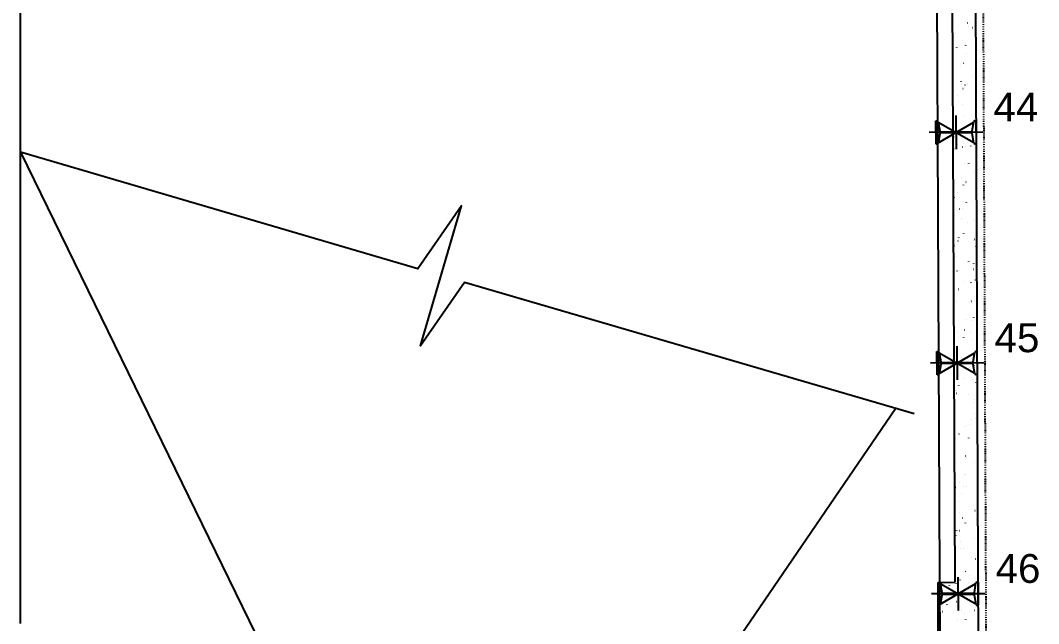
# Model space of a CAD drawing. Header units: millimetres. Extents: x 4424 to 9312, y 4538 to 9372.
# Drawn here: x 7671 to 8333, y 6217 to 6609 of the extents above; entities that cross this region are included whole.
import ezdxf

# ---------------------------------------------------------------- set-up
doc = ezdxf.new("R2010")
doc.units = ezdxf.units.MM
doc.linetypes.add('ESTILO_TQS_0003', pattern=[1.5, 0.5, -0.4, 0.1, -0.5])
for name, color, linetype in [('1', 4, 'Continuous'), ('19', 5, 'Continuous'), ('24', 5, 'ESTILO_TQS_0003'), ('241', 12, 'Continuous'), ('49', 20, 'Continuous'), ('51', 6, 'Continuous'), ('52', 21, 'Continuous')]:
    doc.layers.add(name, color=color, linetype=linetype)
doc.styles.get("Standard").update_dxf_attribs({"font": 'arial.ttf'})

# ---------------------------------------------------------------- blocks, each defined once
blk = doc.blocks.new('_H9EFD498501-003')
for p, q in [((3970.295702, 1853.492688), (3970.341359, 1853.552189)), ((3958.489513, 1852.181449), (3958.489513, 1852.181449)), ((3958.489513, 1852.181449), (3958.489513, 1852.181449)), ((3958.489513, 1852.181449), (3958.489513, 1852.181449)), ((3965.968188, 1852.147654), (3965.977978, 1852.222012)), ((3977.128713, 1846.880855), (3977.138502, 1846.955213)), ((3960.296796, 1840.461859), (3960.342453, 1840.52136)), ((3964.040678, 1845.340982), (3964.086335, 1845.400483)), ((3964.3774, 1840.06442), (3964.38719, 1840.138778)), ((3970.575372, 1841.970262), (3970.648594, 1841.986495)), ((3958.54744, 1839.303733), (3958.54744, 1839.303733)), ((3958.54744, 1839.303733), (3958.54744, 1839.303733)), ((3958.552456, 1838.188592), (3958.552456, 1838.188592)), ((3958.552456, 1838.188592), (3958.552456, 1838.188592)), ((3958.552456, 1838.188592), (3958.552456, 1838.188592)), ((3958.565721, 1835.239633), (3958.565721, 1835.239633)), ((3958.565721, 1835.239633), (3958.565721, 1835.239633)), ((3961.453015, 1835.365695), (3961.527943, 1835.368967)), ((3971.568378, 1835.807342), (3971.643307, 1835.810613)), ((3973.441593, 1835.889128), (3973.516522, 1835.892399)), ((3975.464504, 1834.239933), (3975.474293, 1834.314291)), ((3982.28317, 1836.27516), (3982.358099, 1836.278431)), ((3982.866836, 1838.250019), (3982.912494, 1838.309521)), ((3971.29737, 1829.239767), (3971.370592, 1829.256)), ((3974.95848, 1830.051416), (3975.031702, 1830.067649)), ((3976.611813, 1830.098314), (3976.65747, 1830.157815))]:
    blk.add_line(p, q)
blk = doc.blocks.new('_H9EFD498501-004')
for p, q in [((3967.845733, 2217.623366), (3967.845733, 2217.623366)), ((3967.845733, 2217.623366), (3967.845733, 2217.623366)), ((3967.845733, 2217.623366), (3967.845733, 2217.623366)), ((3977.735332, 2218.055156), (3977.810261, 2218.058427)), ((3979.608548, 2218.136942), (3979.683476, 2218.140213)), ((3967.856663, 2215.193711), (3967.856663, 2215.193711)), ((3967.856663, 2215.193711), (3967.856663, 2215.193711)), ((3971.970213, 2216.105664), (3972.043436, 2216.121896)), ((3978.296413, 2215.908018), (3978.306203, 2215.982376)), ((3980.764078, 2215.017927), (3980.809735, 2215.077428)), ((3974.509055, 2206.866221), (3974.554712, 2206.925723)), ((3976.353321, 2204.186817), (3976.426543, 2204.20305)), ((3967.91459, 2202.315996), (3967.91459, 2202.315996)), ((3967.91459, 2202.315996), (3967.91459, 2202.315996)), ((3967.91459, 2202.315996), (3967.91459, 2202.315996)), ((3967.932674, 2198.295715), (3967.932674, 2198.295715)), ((3967.932674, 2198.295715), (3967.932674, 2198.295715)), ((3967.936149, 2197.523179), (3967.936149, 2197.523179)), ((3968.320731, 2197.539971), (3968.39566, 2197.543242)), ((3968.368174, 2198.86327), (3968.413831, 2198.922771)), ((3970.765172, 2201.987098), (3970.810829, 2202.0466)), ((3972.692211, 2203.375169), (3972.765433, 2203.391402)), ((3976.632204, 2203.267096), (3976.641994, 2203.341454)), ((3977.162308, 2197.926002), (3977.237237, 2197.929274)), ((3975.144206, 2191.964625), (3975.153995, 2192.038983)), ((3967.972517, 2189.43828), (3967.972517, 2189.43828)), ((3967.972517, 2189.43828), (3967.972517, 2189.43828)), ((3973.048097, 2190.563509), (3973.12132, 2190.579742)), ((3973.553418, 2179.88139), (3973.563207, 2179.955749)), ((3973.770095, 2177.833015), (3973.843317, 2177.849248)), ((3975.989855, 2177.770677), (3976.064784, 2177.773949)), ((3977.431205, 2178.644663), (3977.504427, 2178.660896)), ((3977.863071, 2177.852463), (3977.937999, 2177.855735)), ((3980.939308, 2183.620601), (3980.984965, 2183.680103)), ((3968.026564, 2177.422992), (3968.026564, 2177.422992)), ((3968.026564, 2177.422992), (3968.026564, 2177.422992)), ((3968.026564, 2177.422992), (3968.026564, 2177.422992)), ((3968.030444, 2176.560565), (3968.030444, 2176.560565)), ((3968.030444, 2176.560565), (3968.030444, 2176.560565)), ((3968.030444, 2176.560565), (3968.030444, 2176.560565)), ((3974.684285, 2175.468896), (3974.729942, 2175.528397)), ((3968.074105, 2166.854342), (3968.074105, 2166.854342)), ((3968.074105, 2166.854342), (3968.074105, 2166.854342)), ((3968.543404, 2167.465944), (3968.589061, 2167.525445)), ((3970.940402, 2170.589773), (3970.986059, 2170.649274)), ((3971.889209, 2167.240468), (3971.898998, 2167.314827)), ((3974.125982, 2165.021355), (3974.199204, 2165.037588)), ((3968.088371, 2163.682849), (3968.088371, 2163.682849)), ((3968.088371, 2163.682849), (3968.088371, 2163.682849)), ((3968.11698, 2157.322805), (3968.11698, 2157.322805)), ((3968.11698, 2157.322805), (3968.11698, 2157.322805)), ((3970.40121, 2155.937997), (3970.411, 2156.012355)), ((3974.847979, 2152.29086), (3974.921201, 2152.307093)), ((3975.416831, 2157.641524), (3975.49176, 2157.644795)), ((3978.509089, 2153.102509), (3978.582311, 2153.118742)), ((3981.114538, 2152.223276), (3981.160195, 2152.282777)), ((3968.146298, 2150.805133), (3968.146298, 2150.805133)), ((3968.146298, 2150.805133), (3968.146298, 2150.805133)), ((3968.146298, 2150.805133), (3968.146298, 2150.805133)), ((3981.561735, 2150.671198), (3981.571524, 2150.745556)), ((3968.198471, 2139.206533), (3968.198471, 2139.206533)), ((3968.198471, 2139.206533), (3968.198471, 2139.206533)), ((3968.204225, 2137.927418), (3968.204225, 2137.927418)), ((3968.204225, 2137.927418), (3968.204225, 2137.927418)), ((3968.810422, 2143.854763), (3968.820212, 2143.929121)), ((3971.115632, 2139.192447), (3971.161289, 2139.251949)), ((3974.859514, 2144.07157), (3974.905171, 2144.131072)), ((3975.203866, 2139.479201), (3975.277088, 2139.495434)), ((3979.897526, 2138.030276), (3979.907315, 2138.104634)), ((3968.207395, 2137.222618), (3968.207395, 2137.222618)), ((3968.207395, 2137.222618), (3968.207395, 2137.222618)), ((3968.207395, 2137.222618), (3968.207395, 2137.222618)), ((3968.215536, 2135.412968), (3968.215536, 2135.412968)), ((3968.215536, 2135.412968), (3968.215536, 2135.412968)), ((3968.718633, 2136.068618), (3968.764291, 2136.12812)), ((3974.244378, 2137.486199), (3974.319307, 2137.48947)), ((3976.117594, 2137.567985), (3976.192522, 2137.571256)), ((3968.262152, 2125.049702), (3968.262152, 2125.049702)), ((3968.262152, 2125.049702), (3968.262152, 2125.049702)), ((3968.262152, 2125.049702), (3968.262152, 2125.049702)), ((3975.925863, 2126.748706), (3975.999086, 2126.764939)), ((3978.409527, 2126.727805), (3978.419317, 2126.802163)), ((3979.586973, 2127.560355), (3979.660196, 2127.576588)), ((3981.289768, 2120.82595), (3981.335425, 2120.885452)), ((3968.297811, 2117.122431), (3968.297811, 2117.122431)), ((3968.297811, 2117.122431), (3968.297811, 2117.122431)), ((3968.320079, 2112.171987), (3968.320079, 2112.171987)), ((3968.320079, 2112.171987), (3968.320079, 2112.171987)), ((3973.671354, 2117.357045), (3973.746283, 2117.360317)), ((3975.034744, 2112.674244), (3975.080401, 2112.733746)), ((3976.28175, 2113.937047), (3976.354972, 2113.95328)), ((3976.818739, 2114.64457), (3976.828529, 2114.718929)), ((3971.290861, 2107.795121), (3971.336519, 2107.854623)), ((3968.356966, 2103.971595), (3968.356966, 2103.971595)), ((3968.356966, 2103.971595), (3968.356966, 2103.971595)), ((3968.378006, 2099.294271), (3968.378006, 2099.294271)), ((3968.378006, 2099.294271), (3968.378006, 2099.294271)), ((3968.378006, 2099.294271), (3968.378006, 2099.294271)), ((3968.893863, 2104.671293), (3968.93952, 2104.730794)), ((3975.15453, 2102.003648), (3975.16432, 2102.078007)), ((3977.003748, 2101.206552), (3977.07697, 2101.222785)), ((3980.664858, 2102.018201), (3980.73808, 2102.034434)), ((3968.388226, 2097.022244), (3968.388226, 2097.022244)), ((3968.388226, 2097.022244), (3968.388226, 2097.022244)), ((3968.388226, 2097.022244), (3968.388226, 2097.022244)), ((3972.498901, 2097.20172), (3972.57383, 2097.204991)), ((3974.372116, 2097.283506), (3974.447045, 2097.286778)), ((3983.213693, 2097.669538), (3983.288622, 2097.672809)), ((3968.435933, 2086.416556), (3968.435933, 2086.416556)), ((3968.435933, 2086.416556), (3968.435933, 2086.416556)), ((3973.666532, 2090.701177), (3973.676321, 2090.775535)), ((3977.359634, 2088.394892), (3977.432856, 2088.411125)), ((3981.464998, 2089.428624), (3981.510655, 2089.488126)), ((3972.075744, 2078.617943), (3972.085533, 2078.692301)), ((3975.209974, 2081.276919), (3975.255631, 2081.33642)), ((3968.478642, 2076.922057), (3968.478642, 2076.922057)), ((3968.478642, 2076.922057), (3968.478642, 2076.922057)), ((3968.49386, 2073.53884), (3968.49386, 2073.53884)), ((3968.49386, 2073.53884), (3968.49386, 2073.53884)), ((3968.49386, 2073.53884), (3968.49386, 2073.53884)), ((3968.498397, 2072.530222), (3968.498397, 2072.530222)), ((3968.498397, 2072.530222), (3968.498397, 2072.530222)), ((3969.069093, 2073.273967), (3969.11475, 2073.333468)), ((3971.466091, 2076.397796), (3971.511748, 2076.457297)), ((3971.925877, 2077.072567), (3972.000806, 2077.075838)), ((3978.081632, 2075.664398), (3978.154854, 2075.680631)), ((3981.742742, 2076.476046), (3981.815964, 2076.492279)), ((3982.04124, 2077.514213), (3982.116169, 2077.517484)), ((3983.162847, 2072.793456), (3983.172637, 2072.867814)), ((3970.411535, 2065.977021), (3970.421324, 2066.051379)), ((3968.551787, 2060.661124), (3968.551787, 2060.661124)), ((3968.551787, 2060.661124), (3968.551787, 2060.661124)), ((3978.437518, 2062.852738), (3978.51074, 2062.868971)), ((3981.674849, 2061.490984), (3981.684638, 2061.565343)), ((3968.569057, 2056.82187), (3968.569057, 2056.82187)), ((3968.569057, 2056.82187), (3968.569057, 2056.82187)), ((3968.569057, 2056.82187), (3968.569057, 2056.82187)), ((3968.590109, 2052.141916), (3968.590109, 2052.141916)), ((3968.590109, 2052.141916), (3968.590109, 2052.141916)), ((3968.590109, 2052.141916), (3968.590109, 2052.141916)), ((3968.923536, 2054.674549), (3968.933326, 2054.748908)), ((3970.753424, 2056.917242), (3970.828353, 2056.920513)), ((3972.626639, 2056.999028), (3972.701568, 2057.002299)), ((3981.468216, 2057.385059), (3981.543145, 2057.388331)), ((3981.640228, 2058.031299), (3981.685885, 2058.0908)), ((3968.609714, 2047.783409), (3968.609714, 2047.783409)), ((3968.609714, 2047.783409), (3968.609714, 2047.783409)), ((3968.609714, 2047.783409), (3968.609714, 2047.783409)), ((3975.385204, 2049.879593), (3975.430861, 2049.939095)), ((3979.159516, 2050.122244), (3979.232738, 2050.138477)), ((3980.084061, 2049.40775), (3980.09385, 2049.482109)), ((3982.820626, 2050.933892), (3982.893848, 2050.950125)), ((3968.639828, 2041.088848), (3968.639828, 2041.088848)), ((3968.639828, 2041.088848), (3968.639828, 2041.088848)), ((3969.244323, 2041.876641), (3969.28998, 2041.936143)), ((3971.641321, 2045.00047), (3971.686978, 2045.059972)), ((3968.659473, 2036.721683), (3968.659473, 2036.721683)), ((3968.659473, 2036.721683), (3968.659473, 2036.721683)), ((3968.667641, 2034.905693), (3968.667641, 2034.905693)), ((3968.667641, 2034.905693), (3968.667641, 2034.905693)), ((3970.1804, 2036.788088), (3970.255329, 2036.79136)), ((3978.419852, 2036.766828), (3978.429641, 2036.841187)), ((3979.515402, 2037.310584), (3979.588625, 2037.326817)), ((3980.295763, 2037.229734), (3980.370692, 2037.233006)), ((3982.168979, 2037.311521), (3982.243907, 2037.314792)), ((3976.931853, 2025.464357), (3976.941643, 2025.538715)), ((3981.815457, 2026.633973), (3981.861114, 2026.693475)), ((3968.725568, 2022.027978), (3968.725568, 2022.027978)), ((3968.725568, 2022.027978), (3968.725568, 2022.027978)), ((3968.725568, 2022.027978), (3968.725568, 2022.027978)), ((3980.2374, 2024.580089), (3980.310622, 2024.596322)), ((3968.749888, 2016.621496), (3968.749888, 2016.621496)), ((3968.749888, 2016.621496), (3968.749888, 2016.621496)), ((3968.749888, 2016.621496), (3968.749888, 2016.621496)), ((3969.007947, 2016.632763), (3969.082876, 2016.636034)), ((3970.881162, 2016.714549), (3970.956091, 2016.717821)), ((3971.816551, 2013.603144), (3971.862208, 2013.662646)), ((3975.341065, 2013.381123), (3975.350855, 2013.455481)), ((3975.560434, 2018.482268), (3975.606091, 2018.541769)), ((3979.722739, 2017.100581), (3979.797668, 2017.103852)), ((3968.781259, 2009.647475), (3968.781259, 2009.647475)), ((3968.781259, 2009.647475), (3968.781259, 2009.647475)), ((3968.783495, 2009.150262), (3968.783495, 2009.150262)), ((3968.783495, 2009.150262), (3968.783495, 2009.150262)), ((3969.419553, 2010.479316), (3969.46521, 2010.538817)), ((3980.593287, 2011.76843), (3980.666509, 2011.784663)), ((3973.676856, 2000.740201), (3973.686646, 2000.814559)), ((3981.315284, 1999.037935), (3981.388506, 1999.054168)), ((3968.840304, 1996.521309), (3968.840304, 1996.521309)), ((3968.840304, 1996.521309), (3968.840304, 1996.521309)), ((3968.840304, 1996.521309), (3968.840304, 1996.521309)), ((3968.841423, 1996.272547), (3968.841423, 1996.272547)), ((3968.841423, 1996.272547), (3968.841423, 1996.272547)), ((3968.841423, 1996.272547), (3968.841423, 1996.272547)), ((3978.550286, 1996.945256), (3978.625215, 1996.948527)), ((3980.423502, 1997.027042), (3980.49843, 1997.030314)), ((3981.990687, 1995.236647), (3982.036344, 1995.296149)), ((3972.188858, 1989.437729), (3972.198647, 1989.512088)), ((3975.735664, 1987.084942), (3975.781321, 1987.144443)), ((3981.671171, 1986.226276), (3981.744393, 1986.242509)), ((3968.89935, 1983.394831), (3968.89935, 1983.394831)), ((3968.89935, 1983.394831), (3968.89935, 1983.394831)), ((3969.594783, 1979.08199), (3969.64044, 1979.141492)), ((3971.991781, 1982.205819), (3972.037438, 1982.26532)), ((3983.349382, 1984.17093), (3983.359172, 1984.245289)), ((3968.92269, 1978.206102), (3968.92269, 1978.206102)), ((3968.92269, 1978.206102), (3968.92269, 1978.206102)), ((3968.930719, 1976.421122), (3968.930719, 1976.421122)), ((3969.135685, 1976.430071), (3969.210614, 1976.433342)), ((3970.59807, 1977.354495), (3970.607859, 1977.428853)), ((3977.977262, 1976.816102), (3978.052191, 1976.819374)), ((3982.393168, 1973.495781), (3982.46639, 1973.512014)), ((3968.957277, 1970.517115), (3968.957277, 1970.517115)), ((3968.957277, 1970.517115), (3968.957277, 1970.517115)), ((3968.957277, 1970.517115), (3968.957277, 1970.517115)), ((3981.685173, 1971.530008), (3981.694963, 1971.604367)), ((3968.981746, 1965.077299), (3968.981746, 1965.077299)), ((3968.981746, 1965.077299), (3968.981746, 1965.077299)), ((3980.197175, 1960.227537), (3980.206964, 1960.301895)), ((3982.165917, 1963.839322), (3982.211574, 1963.898823)), ((3982.749055, 1960.684121), (3982.822277, 1960.700354)), ((3969.015204, 1957.6394), (3969.015204, 1957.6394)), ((3969.021135, 1956.320935), (3969.021135, 1956.320935)), ((3969.021135, 1956.320935), (3969.021135, 1956.320935)), ((3969.021135, 1956.320935), (3969.021135, 1956.320935)), ((3969.569059, 1957.762187), (3969.642281, 1957.77842)), ((3975.910893, 1955.687616), (3975.95655, 1955.747118)), ((3976.804809, 1956.660777), (3976.879738, 1956.664049)), ((3978.678025, 1956.742564), (3978.752953, 1956.745835)), ((3969.064121, 1946.764728), (3969.064121, 1946.764728)), ((3969.064121, 1946.764728), (3969.064121, 1946.764728)), ((3969.770012, 1947.684664), (3969.81567, 1947.744166)), ((3972.167011, 1950.808493), (3972.212668, 1950.867995)), ((3978.606387, 1948.144303), (3978.616176, 1948.218661)), ((3983.471052, 1947.953627), (3983.544275, 1947.96986)), ((3969.073131, 1944.761684), (3969.073131, 1944.761684)), ((3969.073131, 1944.761684), (3969.073131, 1944.761684)), ((3969.073131, 1944.761684), (3969.073131, 1944.761684)), ((3969.11155, 1936.220748), (3969.11155, 1936.220748)), ((3969.11155, 1936.220748), (3969.11155, 1936.220748)), ((3976.231785, 1936.531624), (3976.306714, 1936.534895)), ((3976.942178, 1935.503381), (3976.951967, 1935.577739)), ((3983.826939, 1935.141967), (3983.900161, 1935.1582)), ((3969.131058, 1931.883969), (3969.131058, 1931.883969)), ((3970.646943, 1932.220032), (3970.720165, 1932.236265)), ((3982.341147, 1932.441996), (3982.386804, 1932.501498)), ((3972.34224, 1919.411168), (3972.387898, 1919.470669)), ((3975.454179, 1924.200909), (3975.463969, 1924.275268)), ((3976.086123, 1924.290291), (3976.13178, 1924.349792)), ((3969.188985, 1919.006253), (3969.188985, 1919.006253)), ((3969.188985, 1919.006253), (3969.188985, 1919.006253)), ((3969.188985, 1919.006253), (3969.188985, 1919.006253)), ((3969.201965, 1916.120561), (3969.201965, 1916.120561)), ((3969.201965, 1916.120561), (3969.201965, 1916.120561)), ((3969.201965, 1916.120561), (3969.201965, 1916.120561)), ((3969.205551, 1915.323355), (3969.205551, 1915.323355)), ((3969.205551, 1915.323355), (3969.205551, 1915.323355)), ((3969.945242, 1916.287339), (3969.990899, 1916.34684)), ((3975.059332, 1916.376299), (3975.134261, 1916.37957)), ((3976.932548, 1916.458085), (3977.007476, 1916.461357)), ((3971.724827, 1906.677878), (3971.798049, 1906.694111)), ((3973.863391, 1912.117675), (3973.873181, 1912.192033)), ((3969.246912, 1906.128538), (3969.246912, 1906.128538)), ((3982.516377, 1901.044671), (3982.562034, 1901.104172)), ((3969.292381, 1896.020374), (3969.292381, 1896.020374)), ((3969.292381, 1896.020374), (3969.292381, 1896.020374)), ((3969.304839, 1893.250822), (3969.304839, 1893.250822)), ((3969.304839, 1893.250822), (3969.304839, 1893.250822)), ((3969.304839, 1893.250822), (3969.304839, 1893.250822)), ((3972.199182, 1899.476753), (3972.208972, 1899.551111)), ((3974.486308, 1896.247145), (3974.561237, 1896.250417)), ((3983.462496, 1894.990717), (3983.472286, 1895.065075)), ((3970.711184, 1888.174281), (3970.720973, 1888.24864)), ((3972.51747, 1888.013842), (3972.563127, 1888.073343)), ((3976.261353, 1892.892965), (3976.30701, 1892.952466)), ((3969.346982, 1883.881982), (3969.346982, 1883.881982)), ((3969.346982, 1883.881982), (3969.346982, 1883.881982)), ((3969.362766, 1880.373107), (3969.362766, 1880.373107)), ((3970.120472, 1884.890013), (3970.166129, 1884.949515)), ((3972.802711, 1881.135724), (3972.875933, 1881.151957)), ((3981.871708, 1882.907483), (3981.881498, 1882.981841)), ((3969.373384, 1878.012682), (3969.373384, 1878.012682)), ((3969.373384, 1878.012682), (3969.373384, 1878.012682)), ((3969.373384, 1878.012682), (3969.373384, 1878.012682)), ((3969.382796, 1875.920186), (3969.382796, 1875.920186)), ((3969.382796, 1875.920186), (3969.382796, 1875.920186)), ((3969.382796, 1875.920186), (3969.382796, 1875.920186)), ((3973.313855, 1876.09182), (3973.388784, 1876.095092)), ((3975.187071, 1876.173607), (3975.261999, 1876.176878)), ((3984.028647, 1876.559638), (3984.103576, 1876.56291)), ((3969.420693, 1867.495391), (3969.420693, 1867.495391)), ((3969.420693, 1867.495391), (3969.420693, 1867.495391)), ((3969.497488, 1867.512416), (3969.57071, 1867.528649)), ((3980.2075, 1870.266561), (3980.217289, 1870.340919)), ((3982.691607, 1869.647345), (3982.737264, 1869.706846)), ((3976.436583, 1861.495639), (3976.48224, 1861.555141)), ((3969.473212, 1855.819999), (3969.473212, 1855.819999)), ((3969.473212, 1855.819999), (3969.473212, 1855.819999)), ((3969.47862, 1854.617675), (3969.47862, 1854.617675)), ((3969.47862, 1854.617675), (3969.47862, 1854.617675)), ((3969.47862, 1854.617675), (3969.47862, 1854.617675)), ((3970.219485, 1854.781921), (3970.292708, 1854.798154)), ((3971.006245, 1854.418685), (3971.006245, 1854.418685)), ((3971.006245, 1854.418685), (3971.006245, 1854.418685)), ((3971.006245, 1854.418685), (3971.006245, 1854.418685)), ((3972.6927, 1856.616516), (3972.738357, 1856.676018)), ((3972.740831, 1855.962667), (3972.81576, 1855.965938)), ((3973.880595, 1855.59357), (3973.953818, 1855.609803)), ((3978.125303, 1854.450709), (3978.125303, 1854.450709)), ((3978.125303, 1854.450709), (3978.125303, 1854.450709)), ((3978.125303, 1854.450709), (3978.125303, 1854.450709)), ((3978.719501, 1858.964089), (3978.72929, 1859.038447)), ((3982.856194, 1856.404313), (3982.931123, 1856.407585))]:
    blk.add_line(p, q)

msp = doc.modelspace()

# ---------------------------------------------------------------- linework, layer by layer
msp.add_lwpolyline([(8252.13, 6353.44), (7959.81, 6438.75), (7931.31, 6397.61), (7957.92, 6488.77), (7929.42, 6447.62), (7671.13, 6523.59)])
at = {"layer": '1'}
for points in [[(7671.13, 6397.02), (7671.13, 6666.02)], [(7671.13, 6222.27), (7671.13, 6397.02)], [(7671.13, 6217.06), (7671.13, 6222.27)]]:
    msp.add_lwpolyline(points, dxfattribs=at)
at = {"layer": '24'}
msp.add_line((8288.98, 8385.82), (8306.14, 4571.68), dxfattribs=at)
at = {"layer": '241'}
for p, q in [((7671.13, 6523.59), (8240.39, 5357.25)), ((7671.13, 5523.83), (8239.89, 6357.01))]:
    msp.add_line(p, q, dxfattribs=at)
at = {"layer": '49'}
for p, q in [((8281.52, 8932.58), (8301.11, 4576.65)), ((8266.59, 8917.6), (8278.61, 6243.93)), ((8256.63, 8907.6), (8273.88, 5072.38)), ((8267.61, 6243.88), (8278.61, 6243.93)), ((8269.4, 5846.88), (8267.61, 6243.88))]:
    msp.add_line(p, q, dxfattribs=at)
at = {"layer": '51'}
for p, q in [((8279.25, 6547.35), (8279.35, 6525.53)), ((8266.33, 6528.88), (8266.26, 6543.88)), ((8266.26, 6543.88), (8267.02, 6543.88)), ((8267.63, 6543.4), (8268.72, 6537.27)), ((8267.69, 6543.03), (8290.9, 6529.85)), ((8267.75, 6529.74), (8290.84, 6543.13)), ((8289.87, 6537.36), (8290.9, 6543.51)), ((8291.51, 6543.99), (8292.26, 6544)), ((8292.26, 6544), (8292.33, 6529)), ((8296.65, 6536.51), (8261.95, 6536.36)), ((8268.73, 6535.51), (8267.69, 6529.37)), ((8269.33, 6536.79), (8289.26, 6536.88)), ((8289.26, 6536.09), (8269.33, 6536)), ((8290.97, 6529.47), (8289.87, 6535.61)), ((8267.09, 6528.88), (8266.33, 6528.88)), ((8292.33, 6529), (8291.58, 6528.99)), ((8267.01, 6378.88), (8266.94, 6393.88)), ((8266.94, 6393.88), (8267.69, 6393.88)), ((8279.92, 6397.35), (8280.02, 6375.53)), ((8292.18, 6393.99), (8292.94, 6394)), ((8292.94, 6394), (8293.01, 6379)), ((8268.3, 6393.4), (8269.4, 6387.27)), ((8268.37, 6393.03), (8291.57, 6379.85)), ((8268.43, 6379.74), (8291.51, 6393.13)), ((8290.54, 6387.36), (8291.58, 6393.51)), ((8297.32, 6386.51), (8262.62, 6386.36)), ((8269.4, 6385.51), (8268.37, 6379.37)), ((8270, 6386.79), (8289.93, 6386.88)), ((8289.94, 6386.09), (8270.01, 6386)), ((8291.64, 6379.47), (8290.55, 6385.61)), ((8267.76, 6378.88), (8267.01, 6378.88)), ((8293.01, 6379), (8292.25, 6378.99)), ((8267.68, 6228.88), (8267.61, 6243.88)), ((8267.61, 6243.88), (8268.37, 6243.88)), ((8268.98, 6243.4), (8270.07, 6237.27)), ((8269.04, 6243.03), (8292.25, 6229.85)), ((8269.1, 6229.74), (8292.19, 6243.13)), ((8280.6, 6247.35), (8280.7, 6225.53)), ((8291.22, 6237.36), (8292.25, 6243.51)), ((8292.86, 6243.99), (8293.61, 6244)), ((8293.61, 6244), (8293.68, 6229)), ((8298, 6236.51), (8263.3, 6236.36)), ((8270.08, 6235.51), (8269.04, 6229.37)), ((8270.68, 6236.79), (8290.61, 6236.88)), ((8290.61, 6236.09), (8270.68, 6236)), ((8292.32, 6229.47), (8291.22, 6235.61)), ((8268.43, 6228.88), (8267.68, 6228.88)), ((8293.68, 6229), (8292.93, 6228.99))]:
    msp.add_line(p, q, dxfattribs=at)
for centre, start, end in [((8267.02, 6543.26), 13.3965, 90.25773), ((8291.51, 6543.37), 90.25773, 167.11896), ((8269.33, 6537.41), 193.39658, 270.36272), ((8269.34, 6535.37), 90.25773, 167.11896), ((8289.26, 6537.5), 270.25773, 347.11896), ((8289.27, 6535.46), 13.3965, 90.25773), ((8267.08, 6529.51), 270.25773, 347.11896), ((8291.57, 6529.62), 193.3965, 270.25773), ((8267.7, 6393.26), 13.3965, 90.25773), ((8292.19, 6393.37), 90.25773, 167.11896), ((8270, 6387.41), 193.39658, 270.36272), ((8289.93, 6387.5), 270.25773, 347.11896), ((8270.01, 6385.37), 90.25773, 167.11896), ((8289.94, 6385.46), 13.3965, 90.25773), ((8267.76, 6379.51), 270.25773, 347.11896), ((8292.25, 6379.62), 193.3965, 270.25773), ((8268.37, 6243.26), 13.3965, 90.25773), ((8292.86, 6243.37), 90.25773, 167.11896), ((8270.68, 6237.41), 193.39658, 270.36272), ((8270.69, 6235.37), 90.25773, 167.11896), ((8290.61, 6237.5), 270.25773, 347.11896), ((8290.62, 6235.46), 13.3965, 90.25773), ((8268.43, 6229.51), 270.25773, 347.11896), ((8292.92, 6229.62), 193.3965, 270.25773)]:
    msp.add_arc(centre, 0.625, start, end, dxfattribs=at)

# ---------------------------------------------------------------- block references
at = {"layer": '19'}
for name in ['_H9EFD498501-004', '_H9EFD498501-003']:
    msp.add_blockref(name, (4309.13, 4389.52), dxfattribs=at)

# ---------------------------------------------------------------- texts
at = {"layer": '52'}
for s, p in [('44', (8303.68, 6543.53)), ('45', (8304.36, 6393.53)), ('46', (8305.03, 6243.53))]:
    msp.add_text(s, height=18.75, dxfattribs=at).set_placement(p)

doc.saveas('drawing.dxf')
